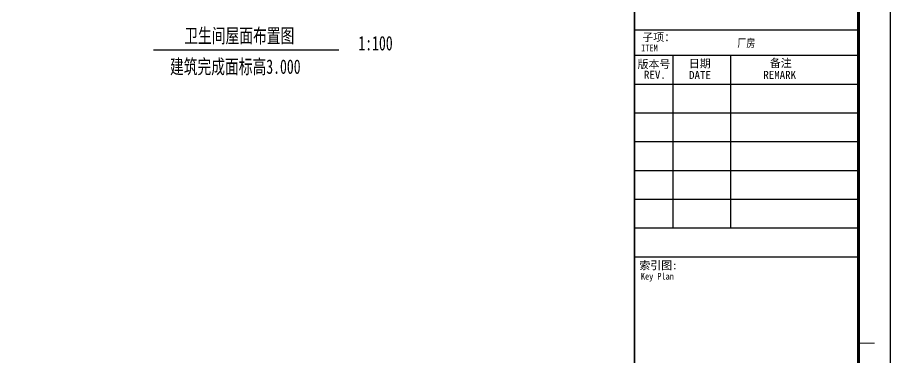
# Model space of a CAD drawing. Extents: x 753177 to 2169292, y -530934 to -273477.
# Drawn here: x 2142023 to 2169292, y -434936 to -424301 of the extents above; entities that cross this region are included whole.
import ezdxf
from ezdxf.enums import TextEntityAlignment as Align

# ---------------------------------------------------------------- set-up
doc = ezdxf.new("R2010")
doc.units = 0
doc.header["$LTSCALE"] = 1500
doc.header["$MEASUREMENT"] = 0
for name, color, linetype in [('00-tk', 151, 'Continuous'), ('TEXT', 7, 'Continuous'), ('图名下划线', 7, 'Continuous')]:
    doc.layers.add(name, color=color, linetype=linetype)
doc.layers.add('TK', color=252, linetype='Continuous', lineweight=13)
doc.styles.add('DS6HT', font='simhei.ttf', dxfattribs={"width": 0.8})
doc.styles.add('YG图名', font='simhei.ttf', dxfattribs={"width": 0.7, "height": 600})

# ---------------------------------------------------------------- blocks, each defined once
blk = doc.blocks.new('A$C67844AE1')
at = {"layer": '00-tk'}
for p, q in [((126149.9999999999, 0), (126149.9999999999, 89099.99999999988)), ((114149.9999999999, 87599.99999999988), (114149.9999999999, 1500)), ((124649.9999999999, 1500), (124649.9999999999, 87599.99999999988)), ((114149.9999999999, 59250), (124649.9999999999, 59250)), ((114149.9999999999, 58050), (124649.9999999999, 58050)), ((114149.9999999999, 58050), (124649.9999999999, 58050)), ((114149.9999999999, 58050), (124649.9999999999, 58050)), ((114149.9999999999, 58050), (124649.9999999999, 58050)), ((114149.9999999999, 58050), (124649.9999999999, 58050)), ((115949.9999999999, 58050), (115949.9999999999, 49950)), ((118649.9999999999, 58050), (118649.9999999999, 49950)), ((114149.9999999999, 56700), (124649.9999999999, 56700)), ((114149.9999999999, 55350), (124649.9999999999, 55350)), ((114149.9999999999, 54000), (124649.9999999999, 54000)), ((114149.9999999999, 52650), (124649.9999999999, 52650)), ((114149.9999999999, 51300), (124649.9999999999, 51300)), ((114149.9999999999, 49950), (124649.9999999999, 49950)), ((114149.9999999999, 48600), (124649.9999999999, 48600))]:
    blk.add_line(p, q, dxfattribs=at)
at = {"layer": '00-tk', "const_width": 150}
blk.add_lwpolyline([(3750, 87599.99999999988), (124649.9999999999, 87599.99999999988), (124649.9999999999, 1500), (3750, 1500)], close=True, dxfattribs=at)
at = {"layer": '00-tk'}
for points, const_width in [([(114149.9999999999, 1500), (114149.9999999999, 87599.99999999988)], 75), ([(124649.9999999999, 44550), (125399.9999999999, 44550)], 52.5)]:
    blk.add_lwpolyline(points, dxfattribs=dict(at, const_width=const_width))
at = {"layer": '00-tk', "style": 'DS6HT'}
for s, p in [('子项：', (114524.0803183782, 58707.323229086)), ('版本号', (114299.2919918149, 57443.11904129677)), ('日期', (116699.3498214314, 57476.94950819656)), ('备注', (120494.7992731387, 57496.93219525495)), ('REV.', (114601.100333358, 56949.58586416778)), ('DATE', (116713.3709684795, 56935.63717643602)), ('REMARK', (120191.9678665855, 56941.15786171483)), ('索引图:', (114381.284670188, 48008.08245956793))]:
    blk.add_text(s, height=375, dxfattribs=at).set_placement(p)
at = {"layer": '00-tk', "style": 'DS6HT', "width": 0.9}
for s, p in [('ITEM', (114471.540930516, 58235.16790027509)), ('Key Plan', (114455.355518463, 47527.22126599832))]:
    blk.add_text(s, height=315, dxfattribs=at).set_placement(p)
at = {"layer": '00-tk', "color": 0, "style": 'DS6HT', "width": 0.8}
blk.add_text('厂房', height=375, dxfattribs=at).set_placement((119395.3750982949, 58434.24587165273), align=Align.CENTER)

msp = doc.modelspace()

# ---------------------------------------------------------------- linework, layer by layer
at = {"layer": '图名下划线', "const_width": 46.61999922937613}
msp.add_lwpolyline([(2146264.322269672, -425319.2987781729), (2152063.194420259, -425319.2987794433)], dxfattribs=at)

# ---------------------------------------------------------------- block references
at = {"layer": 'TK', "color": 2, "linetype": 'ByBlock', "xscale": 0.6666666665114462, "yscale": 0.6666666665114462, "zscale": 0.6666666665114462}
msp.add_blockref('A$C67844AE1', (2085191.59563583, -464184.4220724181), dxfattribs=at)

# ---------------------------------------------------------------- texts
at = {"layer": 'TEXT', "style": 'YG图名', "width": 0.7}
for s, p in [('卫生间屋面布置图', (2148952.045922999, -424864.5244186177)), ('建筑完成面标高3.000', (2148826.646332284, -425829.5244186177))]:
    msp.add_text(s, height=450, dxfattribs=at).set_placement(p, align=Align.MIDDLE)
msp.add_text('1:100', height=450, dxfattribs=at).set_placement((2152671.387741682, -425330.5430517297))

doc.saveas('drawing.dxf')
